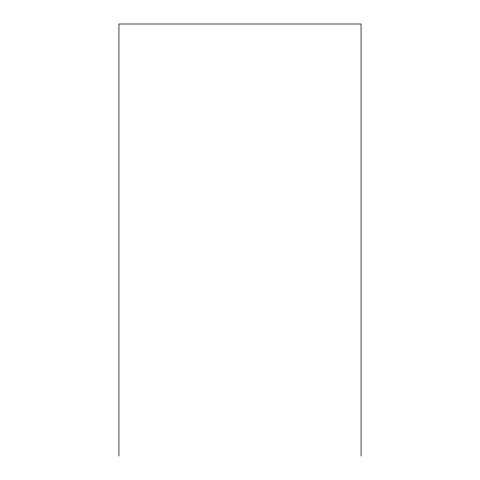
<?xml version="1.0" encoding="UTF-8"?>
<svg xmlns="http://www.w3.org/2000/svg" width="480" height="480" viewBox="0 0 480 480"><rect width="100%" height="100%" fill="white"/><g stroke="black" fill="none" stroke-linecap="round" stroke-linejoin="round"><path stroke-width="0.72" d="M361.062 456L361.062 24L118.938 24L118.938 456"/></g></svg>
